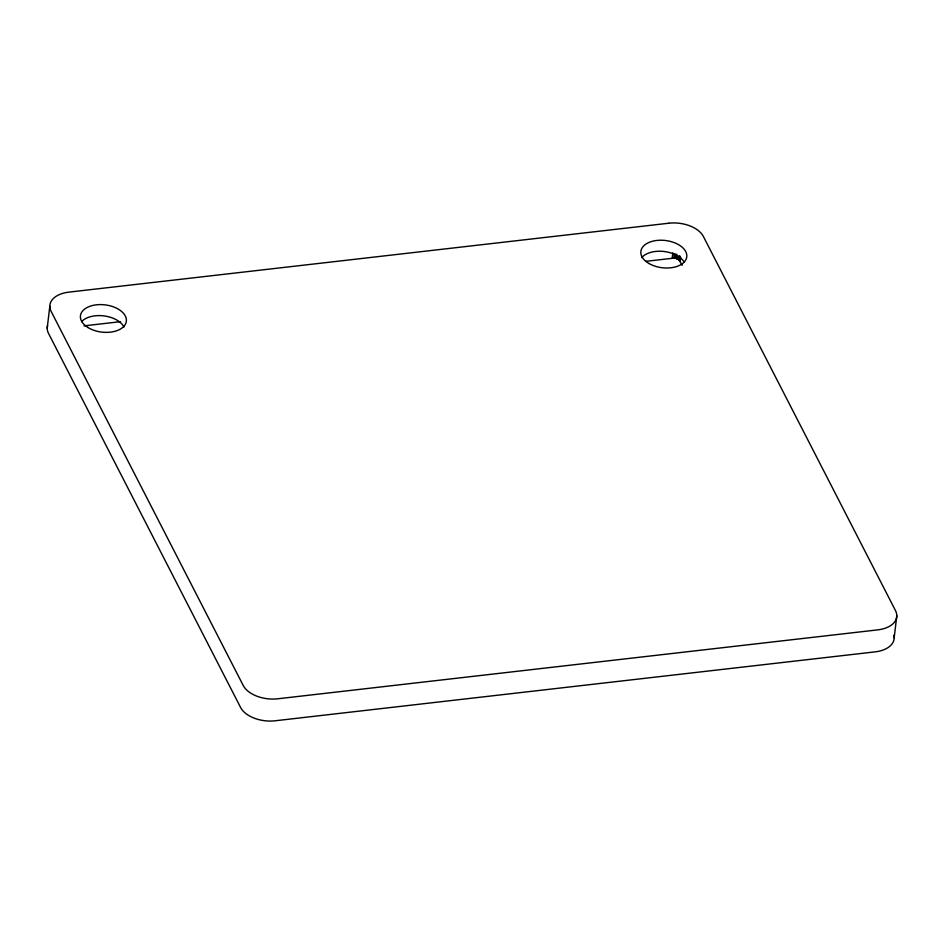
<?xml version="1.0" encoding="UTF-8"?>
<svg xmlns="http://www.w3.org/2000/svg" width="944" height="944" viewBox="0 0 944 944"><rect width="100%" height="100%" fill="white"/><g stroke="black" fill="none" stroke-linecap="round" stroke-linejoin="round"><path stroke-width="1.42" d="M47.2 328.217L49.82 306.222M645.838 261.335L672.175 258.314L672.836 252.815M672.175 258.314L673.851 258.208L674.335 254.078M673.851 258.208L674.689 258.231L675.184 254.113M682.17 265.311L679.066 259.919L675.538 258.337L676.034 254.219M676.364 258.526L676.86 254.396M677.143 258.786L677.473 256.036M677.863 259.104L678.193 256.355M678.512 259.482L678.842 256.733M679.066 259.919L679.55 255.789M679.503 260.391L679.999 256.261M680.152 261.382L680.636 257.264M894.18 637.778L896.8 615.783M83.981 325.869L120.561 321.668M674.689 258.231L675.538 258.337M893.862 635.182A27.518 16.331 6.8 0 1 875.135 651.867L275.058 720.791A27.518 16.331 6.8 0 1 240.614 707.516L48.51 333.397A27.518 16.331 6.8 0 1 47.554 325.68M641.696 257.629A23.116 13.723 6.8 0 1 663.62 251.434A23.116 13.723 6.8 0 1 684.164 262.137M81.621 321.597A23.116 13.723 6.8 0 1 103.982 315.898A23.116 13.723 6.8 0 1 123.994 326.966M668.942 223.209L68.865 292.133A27.518 16.331 6.8 0 0 51.129 311.402L243.245 685.521A27.518 16.331 6.8 0 0 277.689 698.796L877.755 629.872A27.518 16.331 6.8 0 0 895.49 610.603L703.386 236.484A27.518 16.331 6.8 0 0 668.942 223.209M87.922 327.497A23.116 13.723 6.8 0 0 125.882 323.143A23.116 13.723 6.8 0 0 96.382 304.818A23.116 13.723 6.8 0 0 87.922 327.497M648.929 263.482A23.116 13.723 6.8 0 0 686.453 258.326A23.116 13.723 6.8 0 0 656.056 240.543A23.116 13.723 6.8 0 0 648.929 263.482"/></g></svg>
